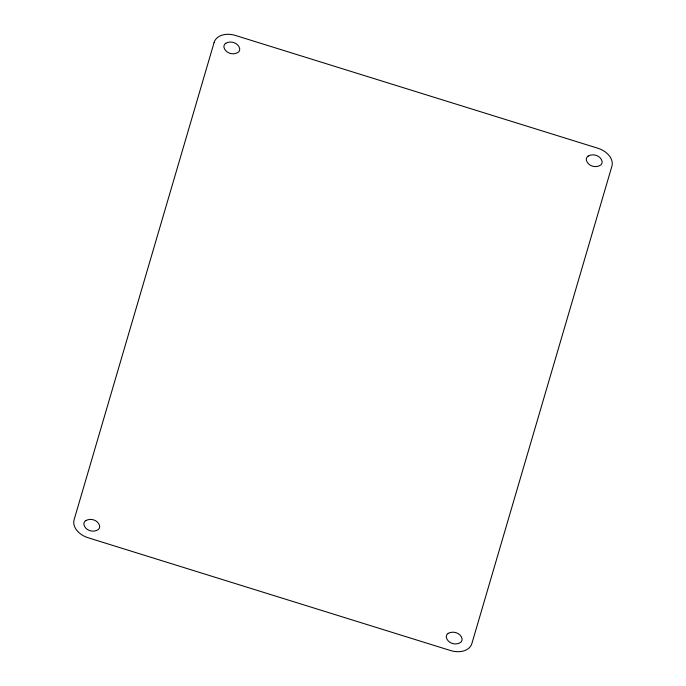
<?xml version="1.0" encoding="UTF-8"?>
<svg xmlns="http://www.w3.org/2000/svg" width="686" height="686" viewBox="0 0 686 686"><rect width="100%" height="100%" fill="white"/><g stroke="black" fill="none" stroke-linecap="round" stroke-linejoin="round"><path stroke-width="1.03" d="M214.126 42.429L74.105 519.774A18.513 13 18.2 0 0 88.125 537.755L450.531 650.542A18.513 13 18.2 0 0 471.874 643.571L611.895 166.226A18.513 13 18.2 0 0 597.875 148.245L235.47 35.458A18.513 13 18.2 0 0 214.126 42.429M225.814 43.252L224.991 43.913A8.258 5.797 18.2 0 0 223.97 47.394C225.488 53.448 233.892 55.755 238.625 51.956A8.258 5.797 18.2 0 0 239.646 48.474C238.188 42.755 230.745 40.448 225.814 43.252M85.784 520.597L84.97 521.257A8.258 5.797 18.2 0 0 83.949 524.739C85.467 530.793 93.862 533.091 98.595 529.292A8.258 5.797 18.2 0 0 99.616 525.819C98.167 520.099 90.724 517.793 85.784 520.597M588.219 156.039L587.405 156.708A8.258 5.797 18.2 0 0 586.384 160.181C587.902 166.244 596.297 168.542 601.03 164.743A8.258 5.797 18.2 0 0 602.051 161.261C600.602 155.542 593.158 153.244 588.219 156.039M448.198 633.384L447.375 634.044A8.258 5.797 18.2 0 0 446.354 637.526C447.872 643.579 456.276 645.886 461.009 642.087A8.258 5.797 18.2 0 0 462.03 638.606C460.572 632.886 453.129 630.58 448.198 633.384"/></g></svg>
